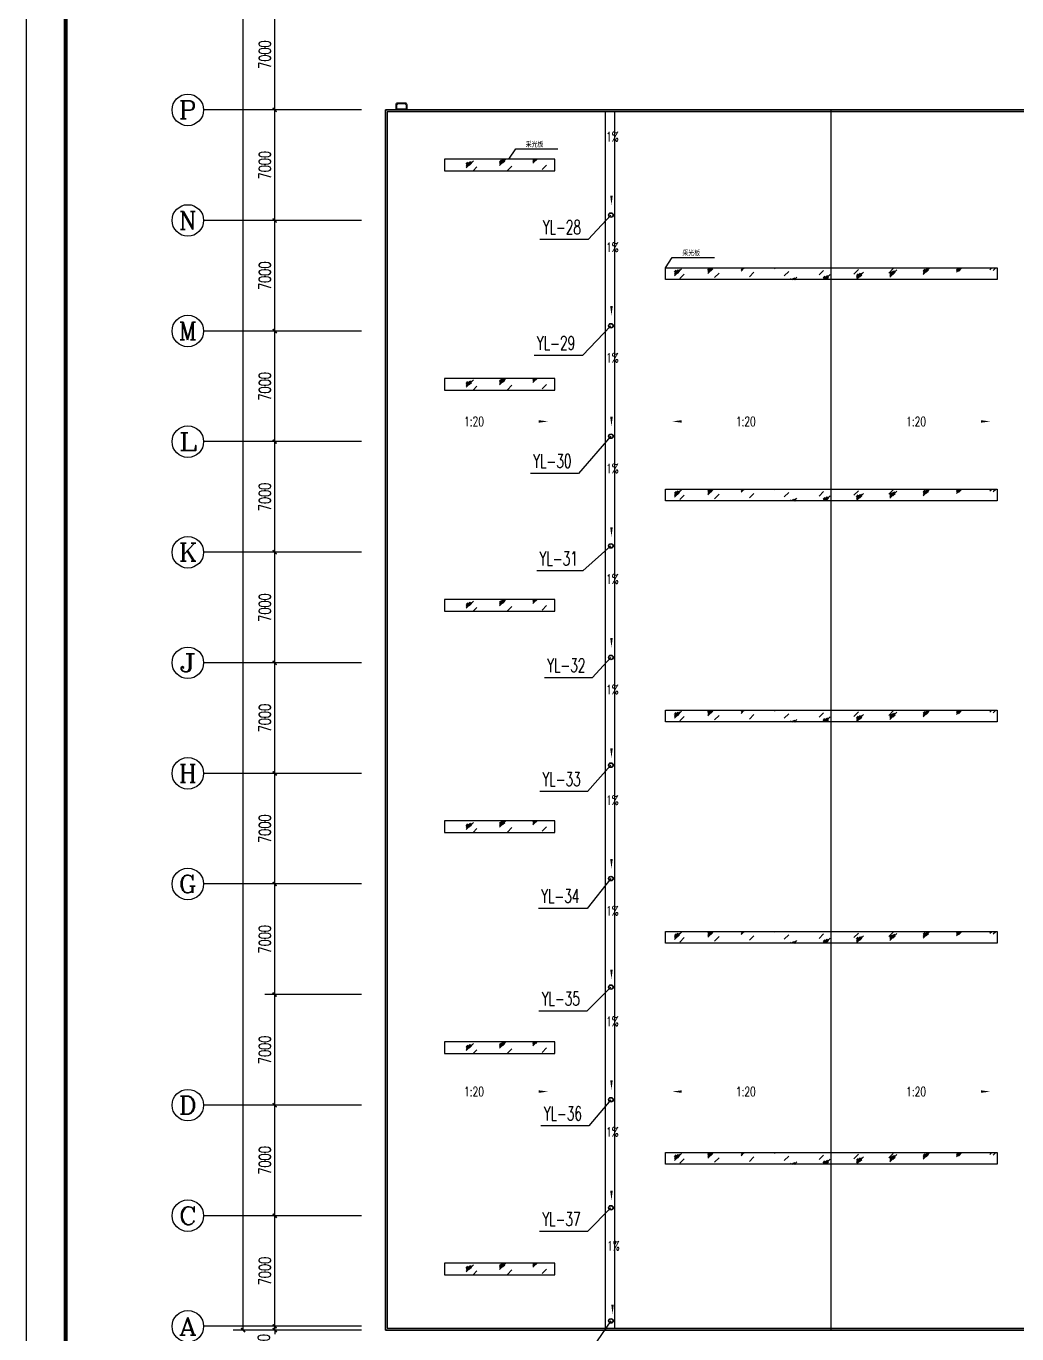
# Model space of a CAD drawing. Extents: x -4407041 to 173436, y -470270 to -29437.
# Drawn here: x 24935 to 87674, y -240843 to -158066 of the extents above; entities that cross this region are included whole.
import ezdxf
from ezdxf.enums import TextEntityAlignment as Align

# ---------------------------------------------------------------- set-up
doc = ezdxf.new("R2010")
doc.units = 0
doc.header["$LTSCALE"] = 1000
doc.header["$MEASUREMENT"] = 0
doc.linetypes.add('30', pattern=[0])
for name, color, linetype in [('AXIS', 3, 'Continuous'), ('AXIS_TEXT', 7, 'Continuous'), ('DIM_SYMB', 3, 'Continuous'), ('DIM_雨水', 3, 'Continuous'), ('killer_tk3.0000', 1, 'Continuous'), ('PUB_TEXT', 7, 'Continuous'), ('PUB_TITLE', 4, 'Continuous'), ('VPIPE-雨水', 4, 'Continuous')]:
    doc.layers.add(name, color=color, linetype=linetype)
doc.styles.add('-宋体', font='', dxfattribs={"width": 0.8})
doc.styles.add('_TCH_AXIS', font='COMPLEX', dxfattribs={"bigfont": 'GBCBIG'})
doc.styles.add('_TCH_DIM', font='SIMPLEX', dxfattribs={"bigfont": 'GBCBIG'})
doc.styles.add('_TCH_DIM_T3', font='SIMPLEX', dxfattribs={"width": 0.705882, "bigfont": 'GBCBIG'})
doc.styles.add('_TWT_SERIAL', font='COMPLEX', dxfattribs={"width": 0.8, "height": 3.5, "bigfont": 'HZTXT'})
doc.styles.add('COMPLEX', font='COMPLEX')
doc.styles.get('-宋体').set_extended_font_data('SimSun')
doc.dimstyles.new('_TCH_ARCH&&250', dxfattribs={"dimtxt": 743.75, "dimasz": 250, "dimexe": 625, "dimexo": 750, "dimgap": 250, "dimtad": 1, "dimdec": 0, "dimzin": 0, "dimdsep": 46, "dimtxsty": '_TCH_DIM_T3', "dimblk": 'ARCHTICK', "dimcen": 0.09, "dimclrt": 7, "dimazin": 2, "dimtfac": 1, "dimtdec": 0, "dimtix": 1, "dimtmove": 2, "dimatfit": 3, "dimfxl": 0, "dimtolj": 1, "dimtzin": 0, "dimarcsym": 0})

# ---------------------------------------------------------------- blocks, each defined once
blk = doc.blocks.new('_ArchTick')
at = {"color": 0, "linetype": 'ByBlock', "const_width": 0.4}
blk.add_lwpolyline([(-0.5, -0.5), (0.5, 0.5)], dxfattribs=at)
blk = doc.blocks.new('*D152')
at = {"layer": 'AXIS', "color": 0, "lineweight": -2}
for p, q in [((46174, -240366), (40049, -240366)), ((46174, -240606), (40049, -240606)), ((40674, -240366), (40674, -240116)), ((40674, -240606), (40674, -240366)), ((40674, -240606), (40674, -240856))]:
    blk.add_line(p, q, dxfattribs=at)
at = {"layer": 'Defpoints', "color": 0}
for p in [(40674, -240366), (46924, -240366), (46924, -240606)]:
    blk.add_point(p, dxfattribs=at)
at = {"layer": 'AXIS', "color": 0, "lineweight": -2, "xscale": 250, "yscale": 250, "zscale": 250}
for p, rotation in [((40674, -240366), 270), ((40674, -240606), 90)]:
    blk.add_blockref('_ArchTick', p, dxfattribs=dict(at, rotation=rotation))
at = {"layer": 'AXIS', "color": 7, "insert": (39986, -241531), "char_height": 743.8, "attachment_point": 5, "rotation": 90, "style": '_TCH_DIM_T3'}
blk.add_mtext('\\A1;240', dxfattribs=at)
blk = doc.blocks.new('*D153')
at = {"layer": 'AXIS', "color": 0, "lineweight": -2}
for p, q in [((46174, -233366), (40049, -233366)), ((40674, -240366), (40674, -233366)), ((46174, -240366), (40049, -240366))]:
    blk.add_line(p, q, dxfattribs=at)
at = {"layer": 'Defpoints', "color": 0}
for p in [(40674, -233366), (46924, -233366), (46924, -240366)]:
    blk.add_point(p, dxfattribs=at)
at = {"layer": 'AXIS', "color": 0, "lineweight": -2, "xscale": 250, "yscale": 250, "zscale": 250}
for p, rotation in [((40674, -233366), 90), ((40674, -240366), 270)]:
    blk.add_blockref('_ArchTick', p, dxfattribs=dict(at, rotation=rotation))
at = {"layer": 'AXIS', "color": 7, "insert": (40052, -236866), "char_height": 743.8, "attachment_point": 5, "rotation": 90, "style": '_TCH_DIM_T3'}
blk.add_mtext('\\A1;7000', dxfattribs=at)
blk = doc.blocks.new('*D154')
at = {"layer": 'AXIS', "color": 0, "lineweight": -2}
for p, q in [((46174, -226366), (40049, -226366)), ((40674, -233366), (40674, -226366)), ((46174, -233366), (40049, -233366))]:
    blk.add_line(p, q, dxfattribs=at)
at = {"layer": 'Defpoints', "color": 0}
for p in [(40674, -226366), (46924, -226366), (46924, -233366)]:
    blk.add_point(p, dxfattribs=at)
at = {"layer": 'AXIS', "color": 0, "lineweight": -2, "xscale": 250, "yscale": 250, "zscale": 250}
for p, rotation in [((40674, -226366), 90), ((40674, -233366), 270)]:
    blk.add_blockref('_ArchTick', p, dxfattribs=dict(at, rotation=rotation))
at = {"layer": 'AXIS', "color": 7, "insert": (40052, -229866), "char_height": 743.8, "attachment_point": 5, "rotation": 90, "style": '_TCH_DIM_T3'}
blk.add_mtext('\\A1;7000', dxfattribs=at)
blk = doc.blocks.new('*D155')
at = {"layer": 'AXIS', "color": 0, "lineweight": -2}
for p, q in [((46174, -219366), (40049, -219366)), ((40674, -226366), (40674, -219366)), ((46174, -226366), (40049, -226366))]:
    blk.add_line(p, q, dxfattribs=at)
at = {"layer": 'Defpoints', "color": 0}
for p in [(40674, -219366), (46924, -219366), (46924, -226366)]:
    blk.add_point(p, dxfattribs=at)
at = {"layer": 'AXIS', "color": 0, "lineweight": -2, "xscale": 250, "yscale": 250, "zscale": 250}
for p, rotation in [((40674, -219366), 90), ((40674, -226366), 270)]:
    blk.add_blockref('_ArchTick', p, dxfattribs=dict(at, rotation=rotation))
at = {"layer": 'AXIS', "color": 7, "insert": (40052, -222866), "char_height": 743.8, "attachment_point": 5, "rotation": 90, "style": '_TCH_DIM_T3'}
blk.add_mtext('\\A1;7000', dxfattribs=at)
blk = doc.blocks.new('*D156')
at = {"layer": 'AXIS', "color": 0, "lineweight": -2}
for p, q in [((46174, -212366), (40049, -212366)), ((40674, -219366), (40674, -212366)), ((46174, -219366), (40049, -219366))]:
    blk.add_line(p, q, dxfattribs=at)
at = {"layer": 'Defpoints', "color": 0}
for p in [(40674, -212366), (46924, -212366), (46924, -219366)]:
    blk.add_point(p, dxfattribs=at)
at = {"layer": 'AXIS', "color": 0, "lineweight": -2, "xscale": 250, "yscale": 250, "zscale": 250}
for p, rotation in [((40674, -212366), 90), ((40674, -219366), 270)]:
    blk.add_blockref('_ArchTick', p, dxfattribs=dict(at, rotation=rotation))
at = {"layer": 'AXIS', "color": 7, "insert": (40052, -215866), "char_height": 743.8, "attachment_point": 5, "rotation": 90, "style": '_TCH_DIM_T3'}
blk.add_mtext('\\A1;7000', dxfattribs=at)
blk = doc.blocks.new('*D157')
at = {"layer": 'AXIS', "color": 0, "lineweight": -2}
for p, q in [((46174, -205366), (40049, -205366)), ((40674, -212366), (40674, -205366)), ((46174, -212366), (40049, -212366))]:
    blk.add_line(p, q, dxfattribs=at)
at = {"layer": 'Defpoints', "color": 0}
for p in [(40674, -205366), (46924, -205366), (46924, -212366)]:
    blk.add_point(p, dxfattribs=at)
at = {"layer": 'AXIS', "color": 0, "lineweight": -2, "xscale": 250, "yscale": 250, "zscale": 250}
for p, rotation in [((40674, -205366), 90), ((40674, -212366), 270)]:
    blk.add_blockref('_ArchTick', p, dxfattribs=dict(at, rotation=rotation))
at = {"layer": 'AXIS', "color": 7, "insert": (40052, -208866), "char_height": 743.8, "attachment_point": 5, "rotation": 90, "style": '_TCH_DIM_T3'}
blk.add_mtext('\\A1;7000', dxfattribs=at)
blk = doc.blocks.new('*D158')
at = {"layer": 'AXIS', "color": 0, "lineweight": -2}
for p, q in [((46174, -198366), (40049, -198366)), ((40674, -205366), (40674, -198366)), ((46174, -205366), (40049, -205366))]:
    blk.add_line(p, q, dxfattribs=at)
at = {"layer": 'Defpoints', "color": 0}
for p in [(40674, -198366), (46924, -198366), (46924, -205366)]:
    blk.add_point(p, dxfattribs=at)
at = {"layer": 'AXIS', "color": 0, "lineweight": -2, "xscale": 250, "yscale": 250, "zscale": 250}
for p, rotation in [((40674, -198366), 90), ((40674, -205366), 270)]:
    blk.add_blockref('_ArchTick', p, dxfattribs=dict(at, rotation=rotation))
at = {"layer": 'AXIS', "color": 7, "insert": (40052, -201866), "char_height": 743.8, "attachment_point": 5, "rotation": 90, "style": '_TCH_DIM_T3'}
blk.add_mtext('\\A1;7000', dxfattribs=at)
blk = doc.blocks.new('*D159')
at = {"layer": 'AXIS', "color": 0, "lineweight": -2}
for p, q in [((46174, -191366), (40049, -191366)), ((40674, -198366), (40674, -191366)), ((46174, -198366), (40049, -198366))]:
    blk.add_line(p, q, dxfattribs=at)
at = {"layer": 'Defpoints', "color": 0}
for p in [(40674, -191366), (46924, -191366), (46924, -198366)]:
    blk.add_point(p, dxfattribs=at)
at = {"layer": 'AXIS', "color": 0, "lineweight": -2, "xscale": 250, "yscale": 250, "zscale": 250}
for p, rotation in [((40674, -191366), 90), ((40674, -198366), 270)]:
    blk.add_blockref('_ArchTick', p, dxfattribs=dict(at, rotation=rotation))
at = {"layer": 'AXIS', "color": 7, "insert": (40052, -194866), "char_height": 743.8, "attachment_point": 5, "rotation": 90, "style": '_TCH_DIM_T3'}
blk.add_mtext('\\A1;7000', dxfattribs=at)
blk = doc.blocks.new('*D160')
at = {"layer": 'AXIS', "color": 0, "lineweight": -2}
for p, q in [((46174, -184366), (40049, -184366)), ((40674, -191366), (40674, -184366)), ((46174, -191366), (40049, -191366))]:
    blk.add_line(p, q, dxfattribs=at)
at = {"layer": 'Defpoints', "color": 0}
for p in [(40674, -184366), (46924, -184366), (46924, -191366)]:
    blk.add_point(p, dxfattribs=at)
at = {"layer": 'AXIS', "color": 0, "lineweight": -2, "xscale": 250, "yscale": 250, "zscale": 250}
for p, rotation in [((40674, -184366), 90), ((40674, -191366), 270)]:
    blk.add_blockref('_ArchTick', p, dxfattribs=dict(at, rotation=rotation))
at = {"layer": 'AXIS', "color": 7, "insert": (40052, -187866), "char_height": 743.8, "attachment_point": 5, "rotation": 90, "style": '_TCH_DIM_T3'}
blk.add_mtext('\\A1;7000', dxfattribs=at)
blk = doc.blocks.new('*D161')
at = {"layer": 'AXIS', "color": 0, "lineweight": -2}
for p, q in [((46174, -177366), (40049, -177366)), ((40674, -184366), (40674, -177366)), ((46174, -184366), (40049, -184366))]:
    blk.add_line(p, q, dxfattribs=at)
at = {"layer": 'Defpoints', "color": 0}
for p in [(40674, -177366), (46924, -177366), (46924, -184366)]:
    blk.add_point(p, dxfattribs=at)
at = {"layer": 'AXIS', "color": 0, "lineweight": -2, "xscale": 250, "yscale": 250, "zscale": 250}
for p, rotation in [((40674, -177366), 90), ((40674, -184366), 270)]:
    blk.add_blockref('_ArchTick', p, dxfattribs=dict(at, rotation=rotation))
at = {"layer": 'AXIS', "color": 7, "insert": (40052, -180866), "char_height": 743.8, "attachment_point": 5, "rotation": 90, "style": '_TCH_DIM_T3'}
blk.add_mtext('\\A1;7000', dxfattribs=at)
blk = doc.blocks.new('*D162')
at = {"layer": 'AXIS', "color": 0, "lineweight": -2}
for p, q in [((46174, -170366), (40049, -170366)), ((40674, -177366), (40674, -170366)), ((46174, -177366), (40049, -177366))]:
    blk.add_line(p, q, dxfattribs=at)
at = {"layer": 'Defpoints', "color": 0}
for p in [(40674, -170366), (46924, -170366), (46924, -177366)]:
    blk.add_point(p, dxfattribs=at)
at = {"layer": 'AXIS', "color": 0, "lineweight": -2, "xscale": 250, "yscale": 250, "zscale": 250}
for p, rotation in [((40674, -170366), 90), ((40674, -177366), 270)]:
    blk.add_blockref('_ArchTick', p, dxfattribs=dict(at, rotation=rotation))
at = {"layer": 'AXIS', "color": 7, "insert": (40052, -173866), "char_height": 743.8, "attachment_point": 5, "rotation": 90, "style": '_TCH_DIM_T3'}
blk.add_mtext('\\A1;7000', dxfattribs=at)
blk = doc.blocks.new('*D163')
at = {"layer": 'AXIS', "color": 0, "lineweight": -2}
for p, q in [((46174, -163366), (40049, -163366)), ((40674, -170366), (40674, -163366)), ((46174, -170366), (40049, -170366))]:
    blk.add_line(p, q, dxfattribs=at)
at = {"layer": 'Defpoints', "color": 0}
for p in [(40674, -163366), (46924, -163366), (46924, -170366)]:
    blk.add_point(p, dxfattribs=at)
at = {"layer": 'AXIS', "color": 0, "lineweight": -2, "xscale": 250, "yscale": 250, "zscale": 250}
for p, rotation in [((40674, -163366), 90), ((40674, -170366), 270)]:
    blk.add_blockref('_ArchTick', p, dxfattribs=dict(at, rotation=rotation))
at = {"layer": 'AXIS', "color": 7, "insert": (40052, -166866), "char_height": 743.8, "attachment_point": 5, "rotation": 90, "style": '_TCH_DIM_T3'}
blk.add_mtext('\\A1;7000', dxfattribs=at)
blk = doc.blocks.new('*D164')
at = {"layer": 'AXIS', "color": 0, "lineweight": -2}
for p, q in [((46174, -156366), (40049, -156366)), ((40674, -163366), (40674, -156366)), ((46174, -163366), (40049, -163366))]:
    blk.add_line(p, q, dxfattribs=at)
at = {"layer": 'Defpoints', "color": 0}
for p in [(40674, -156366), (46924, -156366), (46924, -163366)]:
    blk.add_point(p, dxfattribs=at)
at = {"layer": 'AXIS', "color": 0, "lineweight": -2, "xscale": 250, "yscale": 250, "zscale": 250}
for p, rotation in [((40674, -156366), 90), ((40674, -163366), 270)]:
    blk.add_blockref('_ArchTick', p, dxfattribs=dict(at, rotation=rotation))
at = {"layer": 'AXIS', "color": 7, "insert": (40052, -159866), "char_height": 743.8, "attachment_point": 5, "rotation": 90, "style": '_TCH_DIM_T3'}
blk.add_mtext('\\A1;7000', dxfattribs=at)
blk = doc.blocks.new('*D181')
at = {"layer": 'AXIS', "color": 0, "lineweight": -2}
for p, q in [((46174, -58126), (38049, -58126)), ((38674, -240606), (38674, -58126)), ((46174, -240606), (38049, -240606))]:
    blk.add_line(p, q, dxfattribs=at)
at = {"layer": 'Defpoints', "color": 0}
for p in [(38674, -58126), (46924, -58126), (46924, -240606)]:
    blk.add_point(p, dxfattribs=at)
at = {"layer": 'AXIS', "color": 0, "lineweight": -2, "xscale": 250, "yscale": 250, "zscale": 250}
for p, rotation in [((38674, -58126), 90), ((38674, -240606), 270)]:
    blk.add_blockref('_ArchTick', p, dxfattribs=dict(at, rotation=rotation))
at = {"layer": 'AXIS', "color": 7, "insert": (38052, -149366), "char_height": 743.8, "attachment_point": 5, "rotation": 90, "style": '_TCH_DIM_T3'}
blk.add_mtext('\\A1;182480', dxfattribs=at)
blk = doc.blocks.new('_AXISO')
blk.add_circle((0, 0), 0.5)
at = {"layer": 'AXIS_TEXT', "style": 'COMPLEX', "width": 1.041667}
blk.add_attdef('A', text='', height=0.56, dxfattribs=at).set_placement((-0.25, -0.28), (0.25, -0.28), align=Align.FIT)

msp = doc.modelspace()

# ---------------------------------------------------------------- hatches: boundary and pattern name
h = msp.add_hatch()
h.set_pattern_fill('玻璃1', color=4, scale=200, style=0)
h.set_pattern_definition([(45, (3891.2, 277933.5), (-979.767, 979.767), [448, -1152]), (45, (4083.2, 278013.5), (-979.767, 979.767), [192, -1408]), (45, (3891.2, 278013.5), (-979.767, 979.767), [320, -1280]), (45, (3987.2, 277933.5), (1074.8023, -1074.8023), [400, -1200]), (45, (3891.2, 277853.5), (-979.767, 979.767), [640, -960]), (45, (3891.2, 278093.5), (-979.767, 979.767), [160, -1440])])
h.paths.add_polyline_path([(58423.8, -166486.2), (55378.1, -166486.2), (55378.1, -167226.2), (58423.8, -167226.2)])
h.paths.add_polyline_path([(55378.1, -166486.2), (51423.8, -166486.2), (51423.8, -167226.2), (55378.1, -167226.2)])
h = msp.add_hatch()
h.set_pattern_fill('玻璃1', color=4, scale=200, style=0)
h.set_pattern_definition([(45, (3437, 300570.3), (-979.767, 979.767), [448, -1152]), (45, (3629, 300650.3), (-979.767, 979.767), [192, -1408]), (45, (3437, 300650.3), (-979.767, 979.767), [320, -1280]), (45, (3533, 300570.3), (1074.8023, -1074.8023), [400, -1200]), (45, (3437, 300490.3), (-979.767, 979.767), [640, -960]), (45, (3437, 300730.3), (-979.767, 979.767), [160, -1440])])
h.paths.add_polyline_path([(82923.8, -173366.2), (75923.8, -173366.2), (75923.8, -174106.2), (82923.8, -174106.2)])
h.paths.add_polyline_path([(75923.8, -173366.2), (68923.8, -173366.2), (68923.8, -174106.2), (75923.8, -174106.2)])
h.paths.add_polyline_path([(68923.8, -173366.2), (65423.8, -173366.2), (65423.8, -174106.2), (68923.8, -174106.2)])
h.paths.add_polyline_path([(86423.8, -173366.2), (82923.8, -173366.2), (82923.8, -174106.2), (86423.8, -174106.2)])
h = msp.add_hatch()
h.set_pattern_fill('玻璃1', color=4, scale=200, style=0)
h.set_pattern_definition([(45, (3891.2, 264053.5), (-979.767, 979.767), [448, -1152]), (45, (4083.2, 264133.5), (-979.767, 979.767), [192, -1408]), (45, (3891.2, 264133.5), (-979.767, 979.767), [320, -1280]), (45, (3987.2, 264053.5), (1074.8023, -1074.8023), [400, -1200]), (45, (3891.2, 263973.5), (-979.767, 979.767), [640, -960]), (45, (3891.2, 264213.5), (-979.767, 979.767), [160, -1440])])
h.paths.add_polyline_path([(58423.8, -180366.2), (55378.1, -180366.2), (55378.1, -181106.2), (58423.8, -181106.2)])
h.paths.add_polyline_path([(55378.1, -180366.2), (51423.8, -180366.2), (51423.8, -181106.2), (55378.1, -181106.2)])
h = msp.add_hatch()
h.set_pattern_fill('玻璃1', color=4, scale=200, style=0)
h.set_pattern_definition([(45, (3437, 286570.3), (-979.767, 979.767), [448, -1152]), (45, (3629, 286650.3), (-979.767, 979.767), [192, -1408]), (45, (3437, 286650.3), (-979.767, 979.767), [320, -1280]), (45, (3533, 286570.3), (1074.8023, -1074.8023), [400, -1200]), (45, (3437, 286490.3), (-979.767, 979.767), [640, -960]), (45, (3437, 286730.3), (-979.767, 979.767), [160, -1440])])
h.paths.add_polyline_path([(82923.8, -187366.2), (75923.8, -187366.2), (75923.8, -188106.2), (82923.8, -188106.2)])
h.paths.add_polyline_path([(75923.8, -187366.2), (68923.8, -187366.2), (68923.8, -188106.2), (75923.8, -188106.2)])
h.paths.add_polyline_path([(68923.8, -187366.2), (65423.8, -187366.2), (65423.8, -188106.2), (68923.8, -188106.2)])
h.paths.add_polyline_path([(86423.8, -187366.2), (82923.8, -187366.2), (82923.8, -188106.2), (86423.8, -188106.2)])
h = msp.add_hatch()
h.set_pattern_fill('玻璃1', color=4, scale=200, style=0)
h.set_pattern_definition([(45, (3891.2, 250053.5), (-979.767, 979.767), [448, -1152]), (45, (4083.2, 250133.5), (-979.767, 979.767), [192, -1408]), (45, (3891.2, 250133.5), (-979.767, 979.767), [320, -1280]), (45, (3987.2, 250053.5), (1074.8023, -1074.8023), [400, -1200]), (45, (3891.2, 249973.5), (-979.767, 979.767), [640, -960]), (45, (3891.2, 250213.5), (-979.767, 979.767), [160, -1440])])
h.paths.add_polyline_path([(58423.8, -194366.2), (55378.1, -194366.2), (55378.1, -195106.2), (58423.8, -195106.2)])
h.paths.add_polyline_path([(55378.1, -194366.2), (51423.8, -194366.2), (51423.8, -195106.2), (55378.1, -195106.2)])
h = msp.add_hatch()
h.set_pattern_fill('玻璃1', color=4, scale=200, style=0)
h.set_pattern_definition([(45, (3437, 272570.3), (-979.767, 979.767), [448, -1152]), (45, (3629, 272650.3), (-979.767, 979.767), [192, -1408]), (45, (3437, 272650.3), (-979.767, 979.767), [320, -1280]), (45, (3533, 272570.3), (1074.8023, -1074.8023), [400, -1200]), (45, (3437, 272490.3), (-979.767, 979.767), [640, -960]), (45, (3437, 272730.3), (-979.767, 979.767), [160, -1440])])
h.paths.add_polyline_path([(82923.8, -201366.2), (75923.8, -201366.2), (75923.8, -202106.2), (82923.8, -202106.2)])
h.paths.add_polyline_path([(75923.8, -201366.2), (68923.8, -201366.2), (68923.8, -202106.2), (75923.8, -202106.2)])
h.paths.add_polyline_path([(68923.8, -201366.2), (65423.8, -201366.2), (65423.8, -202106.2), (68923.8, -202106.2)])
h.paths.add_polyline_path([(86423.8, -201366.2), (82923.8, -201366.2), (82923.8, -202106.2), (86423.8, -202106.2)])
h = msp.add_hatch()
h.set_pattern_fill('玻璃1', color=4, scale=200, style=0)
h.set_pattern_definition([(45, (3891.2, 236053.5), (-979.767, 979.767), [448, -1152]), (45, (4083.2, 236133.5), (-979.767, 979.767), [192, -1408]), (45, (3891.2, 236133.5), (-979.767, 979.767), [320, -1280]), (45, (3987.2, 236053.5), (1074.8023, -1074.8023), [400, -1200]), (45, (3891.2, 235973.5), (-979.767, 979.767), [640, -960]), (45, (3891.2, 236213.5), (-979.767, 979.767), [160, -1440])])
h.paths.add_polyline_path([(58423.8, -208366.2), (55378.1, -208366.2), (55378.1, -209106.2), (58423.8, -209106.2)])
h.paths.add_polyline_path([(55378.1, -208366.2), (51423.8, -208366.2), (51423.8, -209106.2), (55378.1, -209106.2)])
h = msp.add_hatch()
h.set_pattern_fill('玻璃1', color=4, scale=200, style=0)
h.set_pattern_definition([(45, (3437, 258570.3), (-979.767, 979.767), [448, -1152]), (45, (3629, 258650.3), (-979.767, 979.767), [192, -1408]), (45, (3437, 258650.3), (-979.767, 979.767), [320, -1280]), (45, (3533, 258570.3), (1074.8023, -1074.8023), [400, -1200]), (45, (3437, 258490.3), (-979.767, 979.767), [640, -960]), (45, (3437, 258730.3), (-979.767, 979.767), [160, -1440])])
h.paths.add_polyline_path([(82923.8, -215366.2), (75923.8, -215366.2), (75923.8, -216106.2), (82923.8, -216106.2)])
h.paths.add_polyline_path([(75923.8, -215366.2), (68923.8, -215366.2), (68923.8, -216106.2), (75923.8, -216106.2)])
h.paths.add_polyline_path([(68923.8, -215366.2), (65423.8, -215366.2), (65423.8, -216106.2), (68923.8, -216106.2)])
h.paths.add_polyline_path([(86423.8, -215366.2), (82923.8, -215366.2), (82923.8, -216106.2), (86423.8, -216106.2)])
h = msp.add_hatch()
h.set_pattern_fill('玻璃1', color=4, scale=200, style=0)
h.set_pattern_definition([(45, (3891.2, 222053.5), (-979.767, 979.767), [448, -1152]), (45, (4083.2, 222133.5), (-979.767, 979.767), [192, -1408]), (45, (3891.2, 222133.5), (-979.767, 979.767), [320, -1280]), (45, (3987.2, 222053.5), (1074.8023, -1074.8023), [400, -1200]), (45, (3891.2, 221973.5), (-979.767, 979.767), [640, -960]), (45, (3891.2, 222213.5), (-979.767, 979.767), [160, -1440])])
h.paths.add_polyline_path([(58423.8, -222366.2), (55378.1, -222366.2), (55378.1, -223106.2), (58423.8, -223106.2)])
h.paths.add_polyline_path([(55378.1, -222366.2), (51423.8, -222366.2), (51423.8, -223106.2), (55378.1, -223106.2)])
h = msp.add_hatch()
h.set_pattern_fill('玻璃1', color=4, scale=200, style=0)
h.set_pattern_definition([(45, (3437, 244570.3), (-979.767, 979.767), [448, -1152]), (45, (3629, 244650.3), (-979.767, 979.767), [192, -1408]), (45, (3437, 244650.3), (-979.767, 979.767), [320, -1280]), (45, (3533, 244570.3), (1074.8023, -1074.8023), [400, -1200]), (45, (3437, 244490.3), (-979.767, 979.767), [640, -960]), (45, (3437, 244730.3), (-979.767, 979.767), [160, -1440])])
h.paths.add_polyline_path([(82923.8, -229366.2), (75923.8, -229366.2), (75923.8, -230106.2), (82923.8, -230106.2)])
h.paths.add_polyline_path([(75923.8, -229366.2), (68923.8, -229366.2), (68923.8, -230106.2), (75923.8, -230106.2)])
h.paths.add_polyline_path([(68923.8, -229366.2), (65423.8, -229366.2), (65423.8, -230106.2), (68923.8, -230106.2)])
h.paths.add_polyline_path([(86423.8, -229366.2), (82923.8, -229366.2), (82923.8, -230106.2), (86423.8, -230106.2)])
h = msp.add_hatch()
h.set_pattern_fill('玻璃1', color=4, scale=200, style=0)
h.set_pattern_definition([(45, (3891.2, 208053.5), (-979.767, 979.767), [448, -1152]), (45, (4083.2, 208133.5), (-979.767, 979.767), [192, -1408]), (45, (3891.2, 208133.5), (-979.767, 979.767), [320, -1280]), (45, (3987.2, 208053.5), (1074.8023, -1074.8023), [400, -1200]), (45, (3891.2, 207973.5), (-979.767, 979.767), [640, -960]), (45, (3891.2, 208213.5), (-979.767, 979.767), [160, -1440])])
h.paths.add_polyline_path([(58423.8, -236366.2), (55378.1, -236366.2), (55378.1, -237106.2), (58423.8, -237106.2)])
h.paths.add_polyline_path([(55378.1, -236366.2), (51423.8, -236366.2), (51423.8, -237106.2), (55378.1, -237106.2)])

# ---------------------------------------------------------------- linework, layer by layer
for p, q in [((61623.8, -240486.2), (61623.8, -163486.2)), ((62223.8, -240486.2), (62223.8, -163486.2)), ((75923.8, -240606.2), (75923.8, -163366.2))]:
    msp.add_line(p, q)
for points in [[(146163.8, -79366.2), (146163.8, -114366.2), (153663.8, -114366.2), (153663.8, -170606.2), (146163.8, -170606.2), (146163.8, -191606.2), (139163.8, -191606.2), (139163.8, -219606.2), (129163.8, -219606.2), (129163.8, -224606.2), (123163.8, -224606.2), (123163.8, -238606.2), (118163.8, -238606.2), (118163.8, -240606.2), (47683.8, -240606.2), (47683.8, -163366.2), (89683.8, -163366.2), (89683.8, -79366.2)], [(89803.8, -79366.2), (89803.8, -163486.2), (47803.8, -163486.2), (47803.8, -240486.2), (118043.8, -240486.2), (118043.8, -238486.2), (123043.8, -238486.2), (123043.8, -224486.2), (129043.8, -224486.2), (129043.8, -219486.2), (139163.8, -219486.2)], [(89683.8, -79716.2), (89683.8, -163366.2), (47683.8, -163366.2), (47683.8, -240606.2), (118163.8, -240606.2), (118163.8, -238606.2), (123163.8, -238606.2), (123163.8, -224606.2), (129163.8, -224606.2), (129163.8, -219606.2), (139163.8, -219606.2)], [(55505.9, -166486.2), (55935.6, -165826.8), (58612.6, -165826.8)], [(65423.8, -173366.2), (65853.5, -172706.8), (68530.5, -172706.8)]]:
    msp.add_lwpolyline(points)
at = {"color": 4}
for points in [[(51423.8, -166486.2), (51423.8, -167226.2), (58423.8, -167226.2), (58423.8, -166486.2), (51423.8, -166486.2)], [(65423.8, -174106.2), (65423.8, -173366.2), (86423.8, -173366.2), (86423.8, -174106.2), (65423.8, -174106.2)], [(51423.8, -180366.2), (51423.8, -181106.2), (58423.8, -181106.2), (58423.8, -180366.2), (51423.8, -180366.2)], [(65423.8, -188106.2), (65423.8, -187366.2), (86423.8, -187366.2), (86423.8, -188106.2), (65423.8, -188106.2)], [(51423.8, -194366.2), (51423.8, -195106.2), (58423.8, -195106.2), (58423.8, -194366.2), (51423.8, -194366.2)], [(65423.8, -202106.2), (65423.8, -201366.2), (86423.8, -201366.2), (86423.8, -202106.2), (65423.8, -202106.2)], [(51423.8, -208366.2), (51423.8, -209106.2), (58423.8, -209106.2), (58423.8, -208366.2), (51423.8, -208366.2)], [(65423.8, -216106.2), (65423.8, -215366.2), (86423.8, -215366.2), (86423.8, -216106.2), (65423.8, -216106.2)], [(51423.8, -222366.2), (51423.8, -223106.2), (58423.8, -223106.2), (58423.8, -222366.2), (51423.8, -222366.2)], [(65423.8, -230106.2), (65423.8, -229366.2), (86423.8, -229366.2), (86423.8, -230106.2), (65423.8, -230106.2)], [(51423.8, -236366.2), (51423.8, -237106.2), (58423.8, -237106.2), (58423.8, -236366.2), (51423.8, -236366.2)]]:
    msp.add_lwpolyline(points, dxfattribs=at)
for centre in [(61967.2, -170023), (61967.2, -177032.5), (61967.2, -184023), (61967.2, -190967), (61967.2, -198023), (61967.2, -204846), (61967.2, -212023), (61967.2, -218895), (61967.2, -226023), (61967.2, -232861), (61967.2, -240023)]:
    msp.add_circle(centre, 150)
at = {"layer": 'AXIS'}
for p, q in [((46174.7, -163366.2), (36174.7, -163366.3)), ((46174.8, -170366.2), (36174.8, -170366.3)), ((46174.8, -177366.2), (36174.8, -177366.3)), ((46174.9, -184366.2), (36174.9, -184366.3)), ((46175, -191366.2), (36175, -191366.3)), ((46175, -198366.2), (36175, -198366.3)), ((46175.1, -205366.2), (36175.1, -205366.3)), ((46175.1, -212366.2), (36175.1, -212366.3)), ((46175.3, -226366.2), (36175.3, -226366.3)), ((46175.3, -233366.2), (36175.3, -233366.3)), ((46175.4, -240366.2), (36175.4, -240366.3))]:
    msp.add_line(p, q, dxfattribs=at)
at = {"layer": 'DIM_SYMB'}
for points in [[(62002.6, -165639.7, 0, 0, 0), (62002.6, -169387.9, 0, 160, 0), (62002.6, -168787.9, 0, 0, 0)], [(62002.6, -172639.7, 0, 0, 0), (62002.6, -176387.9, 0, 160, 0), (62002.6, -175787.9, 0, 0, 0)], [(62002.6, -179639.7, 0, 0, 0), (62002.6, -183387.9, 0, 160, 0), (62002.6, -182787.9, 0, 0, 0)], [(54246.5, -183087.4, 0, 0, 0), (57994.7, -183087.4, 0, 160, 0), (57394.7, -183087.4, 0, 0, 0)], [(69601.2, -183087.4, 0, 0, 0), (65853, -183087.4, 0, 160, 0), (66453, -183087.4, 0, 0, 0)], [(82246.5, -183087.4, 0, 0, 0), (85994.7, -183087.4, 0, 160, 0), (85394.7, -183087.4, 0, 0, 0)], [(62002.6, -186639.7, 0, 0, 0), (62002.6, -190387.9, 0, 160, 0), (62002.6, -189787.9, 0, 0, 0)], [(62002.6, -193639.7, 0, 0, 0), (62002.6, -197387.9, 0, 160, 0), (62002.6, -196787.9, 0, 0, 0)], [(62002.6, -200639.7, 0, 0, 0), (62002.6, -204387.9, 0, 160, 0), (62002.6, -203787.9, 0, 0, 0)], [(62002.6, -207639.7, 0, 0, 0), (62002.6, -211387.9, 0, 160, 0), (62002.6, -210787.9, 0, 0, 0)], [(62002.6, -214639.7, 0, 0, 0), (62002.6, -218387.9, 0, 160, 0), (62002.6, -217787.9, 0, 0, 0)], [(62002.6, -221639.7, 0, 0, 0), (62002.6, -225387.9, 0, 160, 0), (62002.6, -224787.9, 0, 0, 0)], [(54246.5, -225507.5, 0, 0, 0), (57994.7, -225507.5, 0, 160, 0), (57394.7, -225507.5, 0, 0, 0)], [(69601.2, -225507.5, 0, 0, 0), (65853, -225507.5, 0, 160, 0), (66453, -225507.5, 0, 0, 0)], [(82246.5, -225507.5, 0, 0, 0), (85994.7, -225507.5, 0, 160, 0), (85394.7, -225507.5, 0, 0, 0)], [(62002.6, -228639.7, 0, 0, 0), (62002.6, -232387.9, 0, 160, 0), (62002.6, -231787.9, 0, 0, 0)], [(62068.9, -235843, 0, 0, 0), (62068.9, -239591.1, 0, 160, 0), (62068.9, -238991.1, 0, 0, 0)]]:
    msp.add_lwpolyline(points, format="xyseb", dxfattribs=at)
at = {"layer": 'DIM_雨水'}
for p, q in [((61967.2, -170023), (60533.5, -171579)), ((60533.5, -171579), (57472.1, -171579)), ((61967.2, -177032.5), (60164, -178913)), ((60164, -178913), (57102.6, -178913)), ((61967.2, -184023), (59907.5, -186383.5)), ((59907.5, -186383.5), (56871.4, -186383.5)), ((61967.2, -190967), (60180, -192554)), ((60180, -192554), (57269.8, -192554)), ((61967.2, -198023), (60788, -199314)), ((60788, -199314), (57751.9, -199314)), ((61967.2, -204846), (60492, -206517.5)), ((60492, -206517.5), (57455.9, -206517.5)), ((61967.2, -212023), (60459, -213919)), ((60459, -213919), (57372.2, -213919)), ((61967.2, -218895), (60441.5, -220408)), ((60441.5, -220408), (57405.4, -220408)), ((61967.2, -226023), (60573, -227679.5)), ((60573, -227679.5), (57536.9, -227679.5)), ((61967.2, -232861), (60481, -234364.5)), ((60481, -234364.5), (57444.9, -234364.5)), ((61967.2, -240023), (60500.5, -242143.5))]:
    msp.add_line(p, q, dxfattribs=at)
at = {"layer": 'killer_tk3.0000', "color": 3, "linetype": '30', "ltscale": 0.02}
for points in [[(49040.5, -163028.7), (49040.5, -163366.2), (48365.5, -163366.2), (48365.5, -163028.7, -0.4142136), (48478, -162916.2), (48928, -162916.2, -0.4142136)], [(48995.5, -163073.7), (48995.5, -163321.2), (48410.5, -163321.2), (48410.5, -163073.7, -0.4142136), (48523, -162961.2), (48883, -162961.2, -0.4142136)]]:
    msp.add_lwpolyline(points, format="xyb", close=True, dxfattribs=at)
at = {"layer": 'PUB_TITLE'}
msp.add_lwpolyline([(24935.5, -29436.9), (24935.5, -292186.9), (173435.5, -292186.9), (173435.5, -29436.9)], close=True, dxfattribs=at)
at = {"layer": 'PUB_TITLE', "const_width": 250}
msp.add_lwpolyline([(27435.5, -35686.9), (27435.5, -289686.9), (170935.5, -289686.9), (170935.5, -35686.9)], close=True, dxfattribs=at)
at = {"layer": 'VPIPE-雨水'}
for centre in [(61967.2, -170023), (61967.2, -177032.5), (61967.2, -184023), (61967.2, -190967), (61967.2, -198023), (61967.2, -204846), (61967.2, -212023), (61967.2, -218895), (61967.2, -226023), (61967.2, -232861), (61967.2, -240023)]:
    msp.add_circle(centre, 125, dxfattribs=at)

# ---------------------------------------------------------------- block references
at = {"layer": 'AXIS'}
ref = msp.add_blockref('_AXISO', (35174.7, -163366.3), dxfattribs=dict(at, xscale=2000, yscale=2000, zscale=2000))
ref.add_attrib('A', 'P', dxfattribs={"layer": 'AXIS_TEXT', "height": 1131.4, "style": '_TCH_AXIS', "width": 1.235294}).set_placement((34609, -163932), (35740.4, -163932), align=Align.FIT)
ref = msp.add_blockref('_AXISO', (35174.8, -170366.3), dxfattribs=dict(at, xscale=2000, yscale=2000, zscale=2000))
ref.add_attrib('A', 'N', dxfattribs={"layer": 'AXIS_TEXT', "height": 1131.4, "style": '_TCH_AXIS', "width": 1.105263}).set_placement((34609.1, -170932), (35740.5, -170932), align=Align.FIT)
ref = msp.add_blockref('_AXISO', (35174.8, -177366.3), dxfattribs=dict(at, xscale=2000, yscale=2000, zscale=2000))
ref.add_attrib('A', 'M', dxfattribs={"layer": 'AXIS_TEXT', "height": 1131.4, "style": '_TCH_AXIS'}).set_placement((34609.2, -177932), (35740.5, -177932), align=Align.FIT)
ref = msp.add_blockref('_AXISO', (35174.9, -184366.3), dxfattribs=dict(at, xscale=2000, yscale=2000, zscale=2000))
ref.add_attrib('A', 'L', dxfattribs={"layer": 'AXIS_TEXT', "height": 1131.4, "style": '_TCH_AXIS', "width": 1.4}).set_placement((34609.2, -184932), (35740.6, -184932), align=Align.FIT)
ref = msp.add_blockref('_AXISO', (35175, -191366.3), dxfattribs=dict(at, xscale=2000, yscale=2000, zscale=2000))
ref.add_attrib('A', 'K', dxfattribs={"layer": 'AXIS_TEXT', "height": 1131.4, "style": '_TCH_AXIS', "width": 1.105263}).set_placement((34609.3, -191932), (35740.7, -191932), align=Align.FIT)
ref = msp.add_blockref('_AXISO', (35175, -198366.3), dxfattribs=dict(at, xscale=2000, yscale=2000, zscale=2000))
ref.add_attrib('A', 'J', dxfattribs={"layer": 'AXIS_TEXT', "height": 1131.4, "style": '_TCH_AXIS', "width": 1.909091}).set_placement((34609.3, -198932), (35740.7, -198932), align=Align.FIT)
ref = msp.add_blockref('_AXISO', (35175.1, -205366.3), dxfattribs=dict(at, xscale=2000, yscale=2000, zscale=2000))
ref.add_attrib('A', 'H', dxfattribs={"layer": 'AXIS_TEXT', "height": 1131.4, "style": '_TCH_AXIS', "width": 1.05}).set_placement((34609.4, -205932), (35740.8, -205932), align=Align.FIT)
ref = msp.add_blockref('_AXISO', (35175.1, -212366.3), dxfattribs=dict(at, xscale=2000, yscale=2000, zscale=2000))
ref.add_attrib('A', 'G', dxfattribs={"layer": 'AXIS_TEXT', "height": 1131.4, "style": '_TCH_AXIS', "width": 1.166667}).set_placement((34609.5, -212932), (35740.8, -212932), align=Align.FIT)
ref = msp.add_blockref('_AXISO', (35175.3, -226366.3), dxfattribs=dict(at, xscale=2000, yscale=2000, zscale=2000))
ref.add_attrib('A', 'D', dxfattribs={"layer": 'AXIS_TEXT', "height": 1131.4, "style": '_TCH_AXIS', "width": 1.235294}).set_placement((34609.6, -226932), (35740.9, -226932), align=Align.FIT)
ref = msp.add_blockref('_AXISO', (35175.3, -233366.3), dxfattribs=dict(at, xscale=2000, yscale=2000, zscale=2000))
ref.add_attrib('A', 'C', dxfattribs={"layer": 'AXIS_TEXT', "height": 1131.4, "style": '_TCH_AXIS', "width": 1.4}).set_placement((34609.6, -233932), (35741, -233932), align=Align.FIT)
ref = msp.add_blockref('_AXISO', (35175.4, -240366.3), dxfattribs=dict(at, xscale=2000, yscale=2000, zscale=2000))
ref.add_attrib('A', 'A', dxfattribs={"layer": 'AXIS_TEXT', "height": 1131.4, "style": '_TCH_AXIS', "width": 1.166667}).set_placement((34609.7, -240932), (35741.1, -240932), align=Align.FIT)

# ---------------------------------------------------------------- texts
at = {"layer": 'DIM_SYMB', "color": 7, "style": '_TCH_DIM', "width": 0.705882}
for s, p in [('1%', (61662.6, -165359.7)), ('1%', (61662.6, -172359.7)), ('1%', (61662.6, -179359.7)), ('1:20', (52666.5, -183384.9)), ('1:20', (69881.2, -183384.9)), ('1:20', (80666.5, -183384.9)), ('1%', (61662.6, -186359.7)), ('1%', (61662.6, -193359.7)), ('1%', (61662.6, -200359.7)), ('1%', (61662.6, -207359.7)), ('1%', (61662.6, -214359.7)), ('1%', (61662.6, -221359.7)), ('1:20', (52666.5, -225805)), ('1:20', (69881.2, -225805)), ('1:20', (80666.5, -225805)), ('1%', (61662.6, -228359.7)), ('1%', (61728.9, -235563))]:
    msp.add_text(s, height=595, dxfattribs=at).set_placement(p)
at = {"layer": 'DIM_雨水', "color": 7, "style": '_TWT_SERIAL', "width": 0.64}
for s, p in [('YL-28', (57647.1, -171229)), ('YL-29', (57277.6, -178563)), ('YL-30', (57046.4, -186033.5)), ('YL-31', (57444.8, -192204)), ('YL-32', (57926.9, -198964)), ('YL-33', (57630.9, -206167.5)), ('YL-34', (57547.2, -213569)), ('YL-35', (57580.4, -220058)), ('YL-36', (57711.9, -227329.5)), ('YL-37', (57619.9, -234014.5))]:
    msp.add_text(s, height=875, dxfattribs=at).set_placement(p)
at = {"layer": 'PUB_TEXT', "style": '-宋体', "width": 0.8}
for p in [(56570.5, -165705.3), (66488.5, -172585.3)]:
    msp.add_text('采光板', height=334.94, dxfattribs=at).set_placement(p)

# ---------------------------------------------------------------- dimensions: what is measured, and where the dimension line sits
at = {"layer": 'AXIS'}
for p1, p2, distance, picture, middle in [((46923.8, -240606.2), (46923.8, -58126.2), 8250, '*D181', (38052, -149366.2)), ((46923.8, -163366.2), (46923.8, -156366.2), 6250, '*D164', (40052, -159866.2)), ((46923.8, -170366.2), (46923.8, -163366.2), 6250, '*D163', (40052, -166866.2)), ((46923.8, -177366.2), (46923.8, -170366.2), 6250, '*D162', (40052, -173866.2)), ((46923.8, -184366.2), (46923.8, -177366.2), 6250, '*D161', (40052, -180866.2)), ((46923.8, -191366.2), (46923.8, -184366.2), 6250, '*D160', (40052, -187866.2)), ((46923.8, -198366.2), (46923.8, -191366.2), 6250, '*D159', (40052, -194866.2)), ((46923.8, -205366.2), (46923.8, -198366.2), 6250, '*D158', (40052, -201866.2)), ((46923.8, -212366.2), (46923.8, -205366.2), 6250, '*D157', (40052, -208866.2)), ((46923.8, -219366.2), (46923.8, -212366.2), 6250, '*D156', (40052, -215866.2)), ((46923.8, -226366.2), (46923.8, -219366.2), 6250, '*D155', (40052, -222866.2)), ((46923.8, -233366.2), (46923.8, -226366.2), 6250, '*D154', (40052, -229866.2)), ((46923.8, -240366.2), (46923.8, -233366.2), 6250, '*D153', (40052, -236866.2))]:
    dim = msp.add_aligned_dim(p1=p1, p2=p2, distance=distance, dimstyle='_TCH_ARCH&&250', dxfattribs=at)
    dim.commit()
    dim.dimension.update_dxf_attribs({"geometry": picture, "text_midpoint": middle})
dim = msp.add_linear_dim(base=(40673.8, -240366.2), p1=(46923.8, -240606.2), p2=(46923.8, -240366.2), angle=90, dimstyle='_TCH_ARCH&&250', dxfattribs=at)
dim.commit()
dim.dimension.update_dxf_attribs({"geometry": '*D152', "text_midpoint": (39986.3, -241531.2), "dimtype": 129})

doc.saveas('drawing.dxf')
